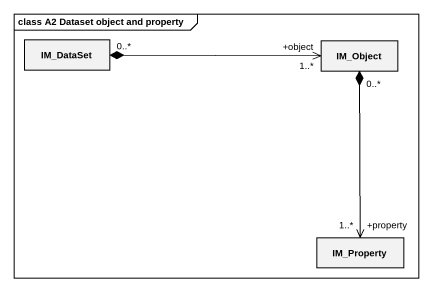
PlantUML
@startuml
mainframe class A2 Dataset object and property
hide circle
hide empty members
class IM_DataSet
class IM_Object
class IM_Property
IM_DataSet "0..*" *-right-> "+object\n1..*" IM_Object
IM_Object "0..*" *--> "+property\n1..*" IM_Property
@enduml
